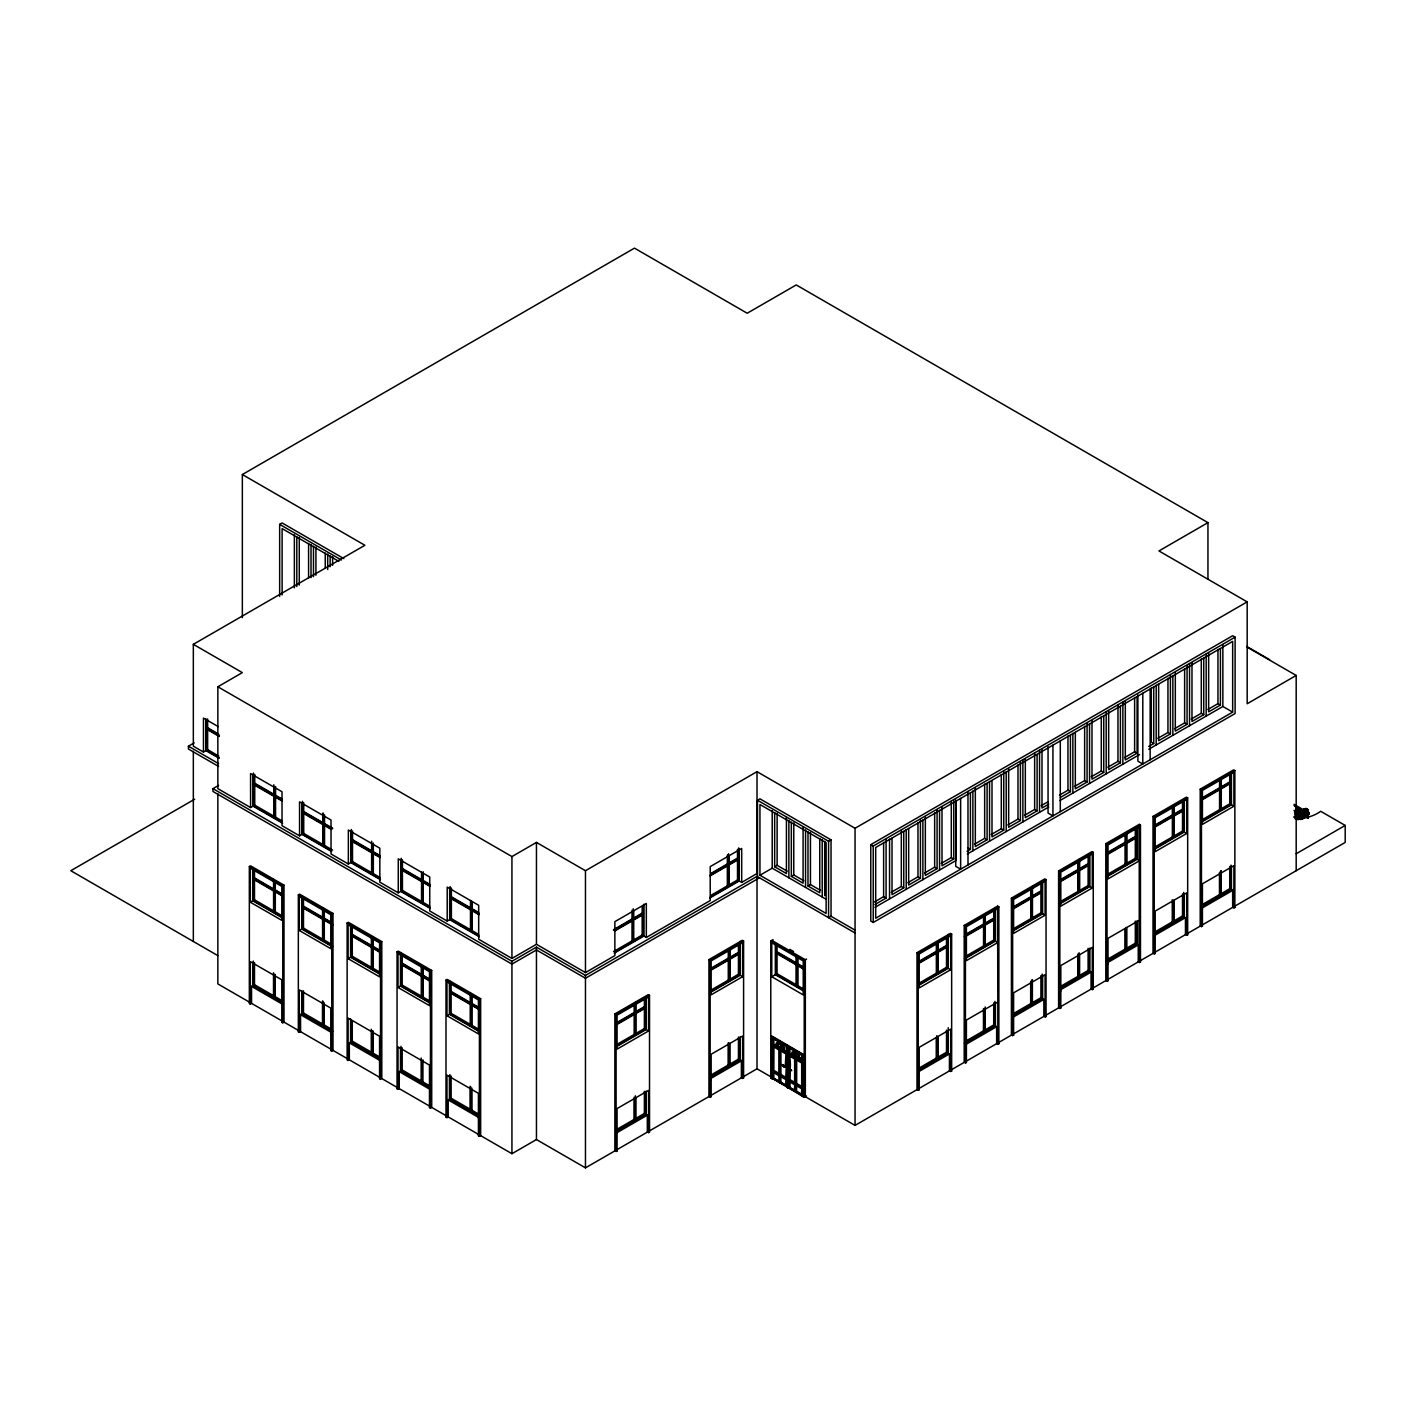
<?xml version="1.0" encoding="UTF-8"?>
<svg xmlns="http://www.w3.org/2000/svg" width="1416" height="1416" viewBox="0 0 1416 1416"><rect width="100%" height="100%" fill="white"/><g stroke="black" fill="none" stroke-linecap="round" stroke-linejoin="round"><path stroke-width="1.5" d="M788.199 1068.478L791.155 1070.23M790.358 1070.319L788.712 1069.381M790.093 1069.859C792.925 1070.938 786.854 1067.753 788.924 1067.416C792.641 1073.859 787.827 1039.043 789.668 1066.814M1305.764 811.828L1307.729 813.05C1302.614 816.413 1310.632 808.66 1307.711 809.81C1309.216 814.147 1304.384 811.457 1306.543 812.324M1307.003 814.961L1302.401 819.28M1308.065 814.802L1306.525 815.563M1307.198 809.297C1303.676 809.687 1299.268 812.536 1299.304 816.005L1305.446 809.527L1304.225 809.067L1300.153 812.678L1298.472 812.66L1300.578 814.412M1306.72 812.43L1307.269 809.403L1306.703 813.05M1308.331 812.784L1308.295 812.324A2.531 1.451 -60 0 1 1308.136 813.421L1309.269 813.881M1303.924 817.156L1303.517 817.952L1305.056 816.784M1307.074 817.705L1305.658 815.368L1308.384 817.74M785.349 1065.186C786.747 1065.735 784.818 1065.575 786.252 1065.239M1307.747 814.66L1308.738 814.129M1304.225 809.067C1310.614 807.12 1297.852 811.474 1299.304 816.005M1303.924 817.368L1299.463 814.288M1307.233 810.766L1308.136 811.35M1306.49 812.554L1306.95 812.2M799.952 1059.469L799.792 1057.663L800.058 1059.416M777.897 1044.176C782.216 1043.096 781.65 1051.327 783.862 1049.805L777.862 1046.353L778.658 1043.751M781.384 1046.194L782.606 1045.486L780.924 1043.185L785.951 1046.07C788.075 1059.823 782.145 1044.459 784.322 1050.318M798.429 1058.902L799.58 1058.885L793.756 1054.548L792.323 1055.38L792.96 1053.663L795.367 1053.61L798.429 1058.902L799.651 1058.195M1305.18 816.342L1306.278 815.209L1305.233 816.058M784.942 1066.708L786.535 1065.646M788.854 1067.876L788.818 1067.168M789.562 1056.141L794.695 1058.991L794.695 1082.302L789.562 1079.452L790.093 1067.894M1300.561 819.563L1306.03 814.696L1302.224 818.979L1294.897 813.846M1301.782 819.298L1298.932 811.51M1305.853 813.28L1307.003 812.625M791.721 1070.691L790.5 1070.408M784.057 1049.681L778.074 1046.229L776.251 1047.362L777.083 1043.928M776.57 1044.76L776.446 1047.238M776.641 1047.061L777.225 1044.565L779.313 1043.362L777.225 1044.565M776.995 1046.052L777.632 1044.335M777.366 1045.309L777.579 1044.158M782.552 1049.592L777.472 1046.654L777.791 1044.052L776.357 1044.866M799.792 1058.761L793.81 1055.309L791.986 1056.442L792.287 1053.84M798.5 1058.548L793.42 1055.61L793.526 1053.132L792.093 1053.964C794.588 1049.168 800.022 1057.274 799.173 1060.124M793.544 1054.672L793.933 1053.557L792.5 1054.389M1297.976 812.855L1294.029 810.377L1298.012 812.979L1295.746 808.855L1299.322 818.961L1298.49 811.828L1298.171 814.253L1295.746 808.447M1308.313 814.324L1308.88 812.873M1307.127 811.386L1309.269 813.811L1309.287 812.784M1307.818 815.297L1305.694 815.846M1306.933 814.66L1305.393 816.041M1295.675 808.678L1296.879 809.12M1307.924 812.306L1307.092 811.545M1309.057 814.324L1308.26 813.315M1299.888 815.492L1300.331 813.58M1296.118 815.05L1299.817 817.191L1299.268 818.536M1294.49 816.129L1300.047 819.333L1299.286 816.377M793.827 1052.424L793.208 1055.734L801.686 1060.619L801.686 1055.168L796.553 1052.318M1297.516 808.094L1295.782 808.377L1306.278 814.466L1306.313 815.634L1307.835 814.218M1295.994 808.058L1295.941 808.129A1.982 1.151 -60 0 1 1296.525 807.651L1297.729 808.359L1296.401 807.616M1297.003 808.642L1297.162 810.925L1297.445 808.412L1296.136 807.881M1297.729 812.501L1297.888 810.129L1297.888 812.519M1306.632 812.271L1306.543 813.492M1299.074 817.829L1299.375 815.404L1300.047 819.333M1298.207 814.342L1298.915 813.545L1298.596 815.988L1298.207 814.342L1294.472 812.111M1297.534 808.324L1298.844 811.598M1304.844 816.466L1297.304 811.492M1302.968 817.421L1306.101 814.731M1306.012 813.05L1301.322 817.014A2.124 1.221 -60 0 1 1300.685 817.368L1302.189 817.775M1307.021 813.634L1302.118 817.74M1305.924 811.58L1306.561 813.226M1299.888 817.333L1302.313 817.457L1307.092 813.811L1305.605 812.731M1306.278 814.466L1307.428 814.395M786.305 1065.487L784.783 1066.567M777.844 1043.486L776.871 1044.034L779.065 1042.778L778.092 1043.327M242.348 617.606L242.348 474.537L634.474 248.136L747.205 313.237L796.235 284.935L1207.954 522.646L1207.954 579.002M279.66 596.419L279.66 524.38L282.12 522.964L343.84 558.594M218.878 758.109L205.922 750.639L203.462 752.055L193.337 746.197L193.337 644.333L364.886 545.284L242.348 474.537M282.634 823.227L253.021 806.129L250.579 807.545L217.852 788.659L217.852 686.778L242.348 672.618L193.337 644.333M206.4 719.717L206.4 728.461L207.639 727.753L218.719 734.161M219.338 757.825L206.4 750.356L206.4 729.028L207.639 728.32L218.719 734.727M218.595 766.445L188.434 749.029L188.434 746.197L194.169 742.887M206.4 750.356L207.639 749.648L218.719 756.038M194.7 799.19L70.8 870.716L217.852 955.623M759.472 877.796L585.463 978.261L536.452 949.959L511.937 964.101L212.949 791.473L212.949 788.659L218.595 785.384M253.517 773.012L253.517 783.968L254.738 783.26L273.217 793.916M275.058 816.873L273.837 817.581L253.517 805.846L253.517 784.535L254.738 783.827L273.217 794.482M253.517 805.846L254.738 805.138L273.217 815.811M253.517 783.968L273.837 795.704L275.058 794.995M274.332 787.225L274.332 795.987L275.554 795.279L281.996 798.996M282.386 822.519L274.332 817.864L274.332 796.553L275.554 795.845L281.996 799.562M274.332 817.864L275.554 817.156L281.996 820.873M302.493 801.297L302.493 812.253L303.732 811.545L324.052 823.28L324.052 816.713M250.579 807.545L250.579 773.579L282.032 791.756L282.032 825.705L299.555 835.829L302.015 834.413L331.627 851.512M332.601 828.201L324.547 823.563L322.83 824.555L302.493 812.819L302.493 834.13L303.732 833.422L324.052 845.157L324.052 823.846L303.732 812.111M249.34 866.539L250.579 865.849L283.996 885.142L283.996 1022.104L282.775 1022.812L281.802 1022.246L281.802 979.801L250.331 961.641L250.331 1004.086L249.34 1003.519L249.34 866.539L282.775 885.85L283.996 885.142M302.493 812.253L322.83 823.988L324.052 823.28M331.379 850.804L323.326 846.149L323.326 824.838L324.547 824.13L332.601 828.767M253.269 867.672L253.269 878.628L254.491 877.92L274.81 889.655L274.81 880.894M274.81 892.346L274.81 911.532L273.589 912.24L253.269 900.505L253.269 879.194L254.491 878.486L272.969 889.142M302.493 834.13L322.83 845.865L324.052 845.157M323.326 846.149L324.547 845.44L332.601 850.096M351.292 829.475L351.292 840.414L352.513 839.706L370.992 850.379M372.851 873.336L371.629 874.044L351.292 862.309L351.292 840.98L352.513 840.272L370.992 850.945M250.331 902.204L281.802 920.365L281.802 886.416L250.331 868.238L250.331 902.204L252.774 900.788L282.386 917.887M253.269 900.505L254.491 899.797L274.81 911.532M253.269 878.628L273.589 890.363L274.81 889.655M253.269 879.194L273.589 890.93L275.306 889.938L281.749 893.655M282.138 917.179L274.084 912.523L274.084 891.213L275.306 890.505L281.749 894.222M299.555 835.829L299.555 801.863L331.025 820.041L331.025 853.99L348.354 863.99L350.796 862.592L380.426 879.69M351.292 862.309L352.513 861.601L370.992 872.256M298.334 894.824L299.555 894.133L332.99 913.426L332.99 1050.389L331.769 1051.097L330.778 1050.53L330.778 1008.086L299.307 989.926L299.307 1032.37L298.334 1031.804L298.334 894.824L331.769 914.134L332.99 913.426M372.107 843.688L372.107 852.432L373.328 851.724L379.789 855.441M380.178 878.964L372.107 874.327L372.107 852.998L373.328 852.29L379.789 856.007M274.084 912.523L275.306 911.815L281.749 915.533M302.263 895.956L302.263 906.913L303.484 906.205L323.804 917.94L323.804 911.373M323.804 920.63L323.804 939.817L322.582 940.525L302.263 928.79L302.263 907.479L303.484 906.771L323.804 918.506M372.107 874.327L373.328 873.619L379.789 877.336M401.206 858.291L401.206 869.229L402.427 868.521L422.764 880.256L422.764 873.69M422.764 882.965L422.764 902.151L421.543 902.859L401.206 891.124L401.206 869.796L402.427 869.088L422.764 880.823M299.307 930.489L330.778 948.649L330.778 914.701L299.307 896.523L299.307 930.489L301.767 929.073L331.379 946.171M302.263 928.79L303.484 928.082L323.804 939.817M302.263 906.913L322.582 918.648L323.804 917.94M302.263 907.479L322.582 919.214L324.299 918.223L332.353 922.878M332.742 946.401L323.078 940.808L323.078 919.497L324.299 918.789L332.353 923.444M348.354 863.99L348.354 830.042L379.824 848.202L379.824 882.168L398.268 892.823L400.71 891.407L430.34 908.506M401.206 891.124L402.427 890.416L422.764 902.151M348.106 1060.531L348.106 1018.086L379.577 1036.247L379.577 1078.709L380.798 1078.001L349.327 1059.823L347.132 1059.965L347.132 923.002L348.354 922.294L381.789 941.587L381.789 1078.567L396.427 1087.028M401.206 869.229L421.543 880.964L422.764 880.256M401.206 869.796L421.543 881.531L423.242 880.54L429.703 884.274M430.092 907.798L422.021 903.143L422.021 881.814L423.242 881.106L429.703 884.841M323.078 940.808L324.299 940.1L332.353 944.755M250.331 987.094L252.774 985.695L282.386 1002.793M253.269 961.075L253.269 985.412L254.491 984.704L274.739 996.386L274.739 974.261M351.044 926.33L351.044 935.073L352.283 934.365L372.603 946.1L372.603 937.357M372.603 948.808L372.603 967.995L371.381 968.703L351.044 956.968L351.044 935.64L352.283 934.932L370.762 945.605M422.021 903.143L423.242 902.435L429.703 906.151M250.331 1004.086L251.552 1003.378L348.354 1059.257M217.852 686.778L511.937 856.574L536.452 842.414L585.463 870.716L757.011 771.667L855.052 828.271L1247.177 601.871L1247.177 703.752L1296.189 675.45L1296.189 870.716M253.269 985.412L273.518 997.094L274.739 996.386M273.996 975.252L273.996 997.377L275.217 996.669L281.731 1000.422M450.164 886.558L450.164 897.496L451.385 896.788L471.705 908.523L471.705 901.957M450.164 898.063L451.385 897.355L471.705 909.09L471.705 930.4L470.484 931.108L450.164 919.373L450.164 898.063L470.484 909.798L472.201 908.807L478.643 912.523M348.106 958.667L379.577 976.828L379.577 942.861L348.106 924.701L348.106 958.667L350.566 957.251L380.178 974.35M351.044 956.968L352.283 956.26L372.603 967.995M351.044 935.073L371.381 946.808L372.603 946.1M371.859 938.348L371.859 947.092L373.098 946.384L379.541 950.118M347.132 923.002L380.55 942.295L381.789 941.587M281.802 1005.272L283.023 1004.563L251.552 986.403L251.552 1003.378M398.268 892.823L398.268 858.857L429.738 877.017L429.738 910.984L447.208 921.073L449.669 919.657L479.281 936.755M450.164 919.373L451.385 918.665L471.705 930.4M450.164 897.496L470.484 909.231L471.705 908.523M397.046 951.817L398.268 951.11L431.703 970.42L431.703 1107.383L430.464 1108.091L429.49 1107.524L429.49 1065.08L398.02 1046.902L398.02 1089.347L397.046 1088.78L397.046 951.817L430.464 971.128L431.703 970.42M479.033 936.047L470.979 931.392L470.979 910.081L472.201 909.373L478.643 913.09M379.93 952.313L371.859 947.658L371.859 968.987L373.098 968.278L379.541 971.995M281.802 1022.246L283.023 1021.538M299.307 1015.378L301.767 1013.98L331.379 1031.078M302.263 991.572L302.263 1013.697L303.484 1012.989L323.733 1024.671L323.733 1004.758M400.958 952.95L400.958 963.889L402.197 963.181L422.517 974.916L422.517 966.172M400.958 964.455L402.197 963.747L422.517 975.482L422.517 996.811L421.295 997.519L400.958 985.784L400.958 964.455L421.295 976.19L423.012 975.199L429.455 978.934M470.979 931.392L472.201 930.684L478.643 934.418M298.334 1031.804L299.555 1031.096L299.555 1013.413M299.307 1032.37L300.546 1031.662L300.546 1014.688L332.017 1032.848L332.017 1049.822L330.778 1050.53M302.263 1013.697L322.494 1025.379L323.733 1024.671M322.99 1001.324L322.99 1025.662L324.211 1024.954L332.335 1029.644M398.02 987.483L429.49 1005.643L429.49 971.677L398.02 953.517L398.02 987.483L400.48 986.067L430.092 1003.165M400.958 985.784L402.197 985.076L422.517 996.811M400.958 963.889L421.295 975.624L422.517 974.916M429.844 1002.457L421.773 997.802L421.773 976.474L423.012 975.766L429.455 979.5M1207.954 522.646L1158.943 550.948L1247.177 601.871M330.778 1033.556L332.017 1032.848M445.987 980.084L447.208 979.376L480.644 998.669L480.644 1135.632L479.422 1136.34L478.431 1135.774L478.431 1093.329L446.978 1075.169L446.978 1117.613L445.987 1117.047L445.987 980.084L479.422 999.377L480.644 998.669M855.052 932.967L757.507 876.663L757.507 800.252L759.95 798.836L831.033 839.865L831.033 916.276L855.052 930.153M421.773 997.802L423.012 997.094L429.455 1000.811M348.106 1043.557L350.566 1042.141L380.178 1059.239M351.044 1019.732L351.044 1041.857L352.283 1041.149L372.514 1052.831L372.514 1030.706M449.916 981.217L449.916 992.156L451.138 991.448L471.457 1003.183L471.457 996.616M447.208 921.073L447.208 887.124L478.679 905.284L478.679 939.25L511.937 958.437L536.452 944.295L585.463 972.597L614.863 955.605L614.863 921.657L646.333 903.479L646.333 937.445L643.891 936.029L614.279 953.127M212.949 788.659L511.937 961.269L536.452 947.127L585.463 975.429L757.56 876.062M351.044 1041.857L371.293 1053.539L372.514 1052.831M371.788 1031.698L371.788 1053.823L373.01 1053.115L379.506 1056.885M446.978 1015.732L478.431 1033.91L478.431 999.944L446.978 981.784L446.978 1015.732L449.421 1014.316L479.033 1031.414M480.006 1008.121L471.953 1003.466L470.236 1004.457L449.916 992.722L449.916 1014.033L451.138 1013.325L471.457 1025.06L471.457 1003.749L451.138 992.014M449.916 992.156L470.236 1003.891L471.457 1003.183M478.785 1030.706L470.731 1026.051L470.731 1004.74L471.953 1004.033L480.006 1008.688M379.577 1061.717L380.798 1061.009L349.327 1042.849L349.327 1059.823M613.535 929.692L632.014 919.019L633.235 919.727L633.235 908.789M634.12 917.816L642.174 913.161L643.395 913.869L643.395 905.107M710.726 873.584L727.346 863.972L728.567 864.68L728.567 853.742M727.842 854.945L727.842 863.689L737.506 858.114L738.727 858.822L738.727 847.883M613.535 930.259L632.014 919.586L633.235 920.294L633.235 941.622L614.756 952.278M634.12 918.382L642.174 913.727L643.395 914.435L643.395 935.746L633.731 941.339L632.51 940.631M710.726 874.15L727.346 864.539L728.567 865.247L728.567 886.575L710.089 897.248M727.842 864.256L737.506 858.68L738.727 859.388L738.727 880.699L729.063 886.292L727.842 885.584L727.842 866.397M614.756 930.4L633.235 919.727M632.51 918.736L633.731 919.444L643.395 913.869M710.089 875.354L728.567 864.68M727.842 863.689L729.063 864.397L738.727 858.822M614.756 930.967L633.235 920.294M643.395 914.435L633.731 920.011L633.731 941.339M710.089 875.92L728.567 865.247M738.727 859.388L729.063 864.964L729.063 886.292M449.916 1014.033L470.236 1025.768L471.457 1025.06M470.731 1026.051L471.953 1025.343L480.006 1029.998M379.577 1078.709L381.789 1078.567M398.02 1072.372L400.48 1070.956L430.092 1088.054M400.958 1046.335L400.958 1070.673L402.197 1069.965L420.587 1080.585M613.535 951.57L632.014 940.914L633.235 941.622M634.12 939.693L642.174 935.038L643.395 935.746M710.726 895.461L727.346 885.867L728.567 886.575M727.842 885.584L737.506 879.991L738.727 880.699M709.611 898.08L739.223 880.982L741.683 882.398L757.011 873.548L757.011 771.667M646.333 937.445L710.212 900.576L710.212 866.61L741.683 848.45L741.683 882.398M759.95 875.247L826.13 913.444L826.13 842.697L759.95 804.5L759.95 875.247L772.216 868.167L825.829 899.125M774.658 812.519L774.658 866.751L777.119 865.335L787.19 871.159M397.046 1088.78L398.268 1088.072L428.871 1105.737M398.02 1089.347L399.241 1088.639L399.241 1071.664L428.871 1088.762M757.507 800.252L828.572 841.281L831.033 839.865M400.958 1070.673L421.207 1082.355L422.428 1081.665M421.702 1060.513L421.702 1082.638L422.924 1081.948L429.42 1085.7M791.332 822.13L791.332 876.38L793.774 874.964L803.863 880.787M870.787 844.662L1232.663 635.731L1235.106 637.147L1235.106 713.54L873.23 922.471L870.787 921.055L870.787 844.662L873.23 846.06L1235.106 637.147M807.987 831.758L807.987 885.991L810.448 884.575L820.519 890.399M429.49 1107.524L430.712 1106.816L511.937 1153.704L536.452 1139.561L585.463 1167.864L757.011 1068.814L771.897 1077.399L770.782 1078.054L770.782 941.074L773.136 939.728M446.978 1100.639L449.421 1099.223L479.033 1116.321M449.916 1074.602L449.916 1098.94L451.138 1098.232L471.386 1109.914L471.386 1090.001M648.546 1132.853L648.546 1090.409L617.075 1108.569L617.075 1151.013L614.863 1150.872L614.863 1013.909L648.298 994.616L649.519 995.324L649.519 1132.287L647.324 1132.145L647.324 1115.171L615.854 1133.331M711.151 1096.71L708.938 1096.568L708.938 959.606L742.373 940.295L743.595 941.003L743.595 1077.983L741.382 1077.841L741.382 1060.85L709.912 1079.027L709.912 1096.002L711.151 1096.71L711.151 1054.265L742.604 1036.087L742.604 1078.55M614.863 1013.909L616.102 1014.617L649.519 995.324M708.938 959.606L710.159 960.313L743.595 941.003M445.987 1117.047L447.208 1116.339M446.978 1117.613L448.199 1116.905L448.199 1099.931L479.67 1118.091L479.67 1135.066L478.431 1135.774M617.588 1022.157L634.209 1012.546L635.926 1013.537L645.607 1007.962L645.607 1029.273L635.926 1034.866L634.704 1034.158L634.704 1014.971M634.704 1005.696L634.704 1012.263L644.386 1006.688L645.607 1007.395L645.607 998.634M709.805 968.916L728.284 958.243L729.505 958.951L729.505 950.189M730.39 957.021L738.444 952.384L739.665 953.092L739.665 944.33M617.588 1022.724L634.209 1013.113L635.448 1013.821L635.448 1035.149L616.969 1045.804M636.315 1011.909L644.386 1007.254L645.607 1007.962M709.805 969.482L728.284 958.809L729.505 959.517L729.505 980.828L711.027 991.501M732.001 956.667L738.444 952.95L739.665 953.658L739.665 974.969L730.001 980.545L728.78 979.837M616.969 1023.927L635.448 1013.254L635.448 1002.316M634.704 1012.263L635.926 1012.971L645.607 1007.395M711.027 969.624L729.505 958.951M728.78 957.959L730.001 958.667L739.665 953.092M616.969 1024.494L635.448 1013.821M711.027 970.19L729.505 959.517M739.665 953.658L730.001 959.234L730.001 980.545M449.916 1098.94L470.147 1110.622L471.386 1109.914M470.643 1086.568L470.643 1110.905L471.864 1110.197L480.006 1114.888M478.431 1118.799L479.67 1118.091M831.033 916.276L828.572 917.692L828.572 841.281M617.588 1044.034L634.209 1034.441L635.448 1035.149M634.704 1034.158L644.386 1028.565L645.607 1029.273M709.805 990.793L728.284 980.12L729.505 980.828M730.39 978.916L738.444 974.261L739.665 974.969M775.826 943.764L775.826 952.508L777.048 951.8L797.385 963.535L797.385 956.968M775.826 953.074L777.048 952.366L797.385 964.101L797.385 985.43L796.146 986.138L775.826 974.403L775.826 953.074L796.146 964.809L797.863 963.818L804.306 967.553M616.473 1046.654L646.085 1029.556L648.546 1030.972L648.546 997.023L617.075 1015.183L617.075 1049.15L648.546 1030.972M710.549 992.351L740.161 975.252L742.604 976.668L742.604 942.702L711.151 960.88L711.151 994.828L742.604 976.668M874.345 902.027L883.619 896.664L886.08 898.08L886.08 839.511M891.23 892.275L901.319 886.451L903.762 887.867L903.762 831.457M907.904 882.646L917.975 876.823L920.435 878.239L920.435 819.669M924.56 873.035L934.648 867.212L937.091 868.628L937.091 810.04M941.233 863.406L951.304 857.583L953.764 858.999L953.764 800.429M974.562 844.166L984.651 838.343L987.094 839.759L987.094 783.349M991.218 834.537L1001.307 828.714L1003.767 830.13L1003.767 771.561M1007.891 824.926L1017.98 819.103L1020.423 820.519L1020.423 761.932M1024.547 815.297L1034.636 809.474L1037.096 810.89L1037.096 754.48M1041.22 805.686L1047.946 801.792M1059.575 795.084L1067.965 790.234L1070.425 791.65L1070.425 735.24M1074.549 786.429L1084.638 780.605L1087.081 782.021L1087.081 723.452M1091.223 776.818L1101.294 770.994L1103.754 772.41L1103.754 716M1107.878 767.189L1117.967 761.365L1120.41 762.781L1120.41 706.372M1124.552 757.578L1134.623 751.754L1137.083 753.17L1137.083 696.76M1157.881 738.32L1167.952 732.514L1170.412 733.913L1170.412 675.344M1174.537 728.709L1184.626 722.886L1187.068 724.302L1187.068 665.715M1191.21 719.08L1201.299 713.257L1203.742 714.673L1203.742 658.263M1207.866 709.469L1217.955 703.646L1220.415 705.062L1220.415 648.652M874.929 904.523L886.08 898.08M903.762 887.867L892.009 894.664L892.009 838.254M920.435 878.239L908.665 885.035L908.665 828.625M937.091 868.628L925.338 875.407L925.338 816.837M953.764 858.999L941.994 865.795L941.994 807.209M967.075 851.317L970.42 849.388L970.42 792.978M987.094 839.759L975.323 846.556L975.323 787.969M1003.767 830.13L991.997 836.927L991.997 780.517M1020.423 820.519L1008.652 827.316L1008.652 768.729M1037.096 810.89L1025.326 817.687L1025.326 759.1M1048.707 804.182L1041.999 808.058L1041.999 749.489M1060.336 797.474L1070.425 791.65M1087.081 782.021L1075.328 788.818L1075.328 732.408M1103.754 772.41L1091.984 779.207L1091.984 720.62M1120.41 762.781L1108.657 769.578L1108.657 710.991M1137.083 753.17L1125.313 759.95L1125.313 701.38M1148.712 746.444L1153.739 743.542L1153.739 687.132M1170.412 733.913L1158.642 740.71L1158.642 684.3M1187.068 724.302L1175.315 731.099L1175.315 672.511M1203.742 714.673L1191.971 721.47L1191.971 662.883M1220.415 705.062L1208.645 711.841L1208.645 653.272M874.982 907.32L956.207 860.415L956.207 800.73M967.323 854.007L1048.796 806.961M1059.911 800.553L1139.526 754.586M1148.783 749.241L1222.858 706.478L1232.663 712.124L1232.663 641.377L875.69 847.476L875.69 918.223L1232.663 712.124M771.773 976.739L803.244 994.899L803.244 960.951L771.773 942.773L771.773 976.739L775.331 974.686L803.102 990.704M775.826 974.403L777.048 973.695L797.385 985.43M775.826 952.508L796.146 964.243L797.385 963.535M770.782 941.074L804.217 960.384L806.554 959.039M803.084 990.138L796.642 986.421L796.642 965.092L797.863 964.385L802.695 967.181M796.642 986.421L797.863 985.713L804.306 989.43M950.667 1071.611L950.667 1029.167L919.214 1047.327L919.214 1089.789L917.002 1089.647L917.002 952.667L950.437 933.374L951.658 934.082L951.658 1071.045L949.446 1070.903L949.446 1053.929L917.975 1072.089L919.214 1072.797M966.402 1062.531L964.207 1062.389L964.207 925.427L997.625 906.116L998.864 906.824L998.864 1043.787L996.652 1043.645L996.652 1026.671L965.181 1044.849L965.181 1061.823L966.402 1062.531L966.402 1020.086L997.873 1001.908M1045.079 1017.113L1045.079 974.668L1013.608 992.828L1013.608 1035.273L1011.413 1035.131L1011.413 898.169L1044.831 878.876L1046.052 879.584L1046.052 1016.546L1043.858 1016.405L1043.858 999.43L1012.387 1017.591M1060.814 1008.033L1058.602 1007.891L1058.602 870.911L1092.037 851.618L1093.258 852.326L1093.258 989.288L1091.063 989.147L1091.063 972.173L1059.593 990.333L1059.593 1007.325L1060.814 1008.033L1060.814 965.57L1092.285 947.41L1092.285 989.855M1108.02 980.775L1105.808 980.633L1105.808 843.67L1139.243 824.36L1140.464 825.068L1140.464 962.048L1138.252 961.907L1138.252 944.915L1106.781 963.092L1106.781 980.067L1108.02 980.775L1108.02 938.33L1139.491 920.152L1139.491 962.615M1046.548 1014.847L1153.013 953.375L1153.013 816.413L1186.431 797.12L1187.67 797.827L1187.67 934.79L1185.457 934.648L1153.987 952.809L1155.208 953.517L1155.208 911.072L1186.679 892.912L1186.679 935.357M1202.414 926.276L1200.219 926.135L1200.219 789.155L1233.637 769.861L1234.858 770.57L1234.858 907.532L1232.663 907.39L1232.663 890.416L1201.193 908.576L1201.193 925.568L1202.414 926.276L1202.414 883.814L1233.885 865.654L1233.885 908.098M770.782 1078.054L772.64 1079.116L773.048 1037.308L787.03 1045.38L787.03 1086.957L772.959 1078.797L773.154 1045.38M917.002 952.667L918.223 953.375L951.658 934.082M964.207 925.427L965.429 926.135L998.864 906.824M1011.413 898.169L1012.635 898.877L1046.052 879.584M1058.602 870.911L1059.841 871.619L1093.258 852.326M1105.808 843.67L1107.029 844.379L1140.464 825.068M1153.013 816.413L1154.235 817.12L1187.67 797.827M1200.219 789.155L1201.441 789.862L1234.858 770.57M773.154 1037.503L772.959 1045.22L786.924 1053.327L772.959 1045.486M997.873 908.523L966.402 926.701L966.402 960.65L997.873 942.49L995.43 941.074L965.818 958.172M617.571 1128.941L634.138 1119.383L635.359 1120.091L635.359 1095.754M634.616 1099.188L634.616 1119.1L644.386 1113.472L645.607 1114.18L645.607 1092.055M709.788 1075.7L728.196 1065.08L729.417 1065.788L729.417 1043.663M728.691 1042.672L728.691 1064.797L738.444 1059.15L739.665 1059.858L739.665 1037.733M616.951 1130.711L635.359 1120.091M634.616 1119.1L635.855 1119.808L645.607 1114.18M711.027 1076.408L729.417 1065.788M728.691 1064.797L729.913 1065.505L739.665 1059.858M616.473 1131.561L646.085 1114.463L648.546 1115.879M710.549 1077.24L740.161 1060.142L742.604 1061.558M772.959 1045.22L786.73 1053.168M773.826 1044.654L775.596 1045.557L776.375 1042.866L778.959 1042.034L773.826 1039.202L773.933 1044.601M779.738 1041.539L779.95 1043.946C784.145 1047.486 783.951 1055.026 781.632 1045.893M917.869 961.977L936.348 951.304L937.569 952.012L937.569 943.268M936.843 942.277L936.843 951.021L946.508 945.445L947.729 946.153L947.729 937.392M965.075 934.737L983.554 924.064L985.27 925.055L994.935 919.462L994.935 940.79L985.27 946.366L984.032 945.658L984.032 924.347M984.032 917.214L984.032 923.781L993.713 918.188L994.935 918.895L994.935 907.957M1012.281 907.479L1030.76 896.806L1032.459 897.797L1042.141 892.222L1042.141 913.532L1032.459 919.126L1031.237 918.418L1031.237 899.231M1031.237 887.779L1031.237 896.523L1040.919 890.947L1042.141 891.655L1042.141 880.699M1059.469 880.221L1077.948 869.566L1079.665 870.539L1089.347 864.964L1089.347 886.274L1079.665 891.868L1078.443 891.16L1078.443 869.849M1078.443 860.521L1078.443 869.282L1088.108 863.689L1089.347 864.397L1089.347 855.636M1106.675 852.981L1125.154 842.308L1126.87 843.299L1136.535 837.706L1136.535 859.034L1126.87 864.61L1125.649 863.902L1125.649 842.591L1135.313 836.998L1136.535 837.706M1125.649 835.458L1125.649 842.024L1135.313 836.431L1136.535 837.139L1136.535 828.395M1153.881 825.723L1172.36 815.05L1174.076 816.041L1183.741 810.465L1183.741 831.776L1174.076 837.369L1172.855 836.661L1172.855 815.333L1182.519 809.757L1183.741 810.465M1172.855 808.2L1172.855 814.766L1182.519 809.191L1183.741 809.899L1183.741 801.137M1201.087 798.465L1219.565 787.809L1221.282 788.8L1230.947 783.207L1230.947 804.536L1221.282 810.111L1220.043 809.403L1220.043 788.092L1229.725 782.499M1220.043 778.765L1220.043 787.526L1229.725 781.933L1230.947 782.641L1230.947 771.702M917.869 962.544L936.348 951.871L937.569 952.579L937.569 973.907L919.09 984.58M938.454 950.667L946.508 946.012L947.729 946.72L947.729 968.031L938.065 973.624L936.843 972.916L936.843 951.587M965.075 935.303L983.554 924.63L984.775 925.338L984.775 946.649L964.455 958.384M985.66 923.409L993.713 918.754L994.935 919.462M1012.281 908.045L1030.76 897.372L1031.981 898.08L1031.981 919.409L1013.502 930.064M1032.848 896.169L1040.919 891.514L1042.141 892.222M1059.469 880.787L1077.948 870.114L1079.187 870.822L1079.187 892.151L1060.708 902.824M1080.054 868.911L1088.108 864.256L1089.347 864.964M1106.675 853.547L1125.154 842.874L1126.375 843.582L1126.375 864.893L1106.055 876.628M1155.722 825.227L1172.36 815.616L1173.581 816.324L1173.581 837.653L1155.102 848.308M1202.927 797.969L1219.565 788.376L1220.787 789.084L1220.787 810.394L1202.308 821.068M780.021 1042.742L778.588 1043.574L780.676 1044.778L782.11 1043.964M919.09 962.685L937.569 952.012M936.843 951.021L938.065 951.729L947.729 946.153M964.455 936.507L984.775 924.772L984.775 916.01M984.032 923.781L985.27 924.489L994.935 918.895M1013.502 908.187L1031.981 897.514L1031.981 886.575M1031.237 896.523L1032.459 897.231L1042.141 891.655M1060.708 880.929L1079.187 870.256L1079.187 859.317M1078.443 869.282L1079.665 869.99L1089.347 864.397M1106.055 854.751L1126.375 843.016L1126.375 834.254M1125.649 842.024L1126.87 842.732L1136.535 837.139M1155.102 826.431L1173.581 815.758L1173.581 807.014M1172.855 814.766L1174.076 815.474L1183.741 809.899M1202.308 799.173L1220.787 788.517L1220.787 779.756M1220.043 787.526L1221.282 788.234L1230.947 782.641M776.764 1045.291L778.198 1044.477M778.729 1044.158L779.95 1043.468M919.09 963.252L937.569 952.579M947.729 946.72L938.065 952.295L938.065 973.624M964.455 937.073L984.775 925.338M1013.502 908.753L1031.981 898.08M1060.708 881.495L1079.187 870.822M1106.055 855.317L1126.375 843.582M1155.102 826.997L1173.581 816.324M1202.308 799.739L1220.787 789.084M776.145 1046.017L777.579 1045.185M776.587 1046.3L778.074 1046.229M780.552 1045.22L781.986 1044.389M782.34 1045.185L783.402 1046.796M782.057 1047.362L783.827 1046.406M778.853 1049.964L778.853 1073.275L773.826 1070.372L773.933 1047.008L778.959 1049.911M782.499 1048.601L783.721 1047.893M782.924 1048.654L784.34 1047.84M782.694 1049.822L783.915 1049.114M790.004 1087.258L788.376 1088.196L788.783 1046.389L788.783 1087.966L804.217 1097.347L806.554 1096.002M788.889 1046.601L788.694 1054.301L802.66 1062.407L788.694 1054.566L802.465 1062.248M794.695 1051.132L792.11 1051.946L791.225 1054.708L789.562 1053.752L789.562 1048.283L794.588 1051.185M789.562 1053.752L789.668 1048.229M795.686 1050.743L796.004 1053.008M795.757 1051.84L794.323 1052.654L798.854 1057.628M792.96 1053.663L794.854 1052.566M794.465 1053.256L795.686 1052.548M791.88 1055.097L793.314 1054.265M795.367 1053.062L796.801 1052.247L795.544 1051.946M795.367 1053.61L796.659 1052.566M917.869 983.872L936.348 973.199L937.569 973.907M936.843 972.916L946.508 967.323L947.729 968.031M965.075 956.614L983.554 945.941L984.775 946.649M984.032 945.658L993.713 940.082L994.935 940.79M1012.281 929.356L1030.76 918.701L1031.981 919.409M1031.237 918.418L1040.919 912.824L1042.141 913.532M1059.469 902.116L1077.948 891.443L1079.187 892.151M1078.443 891.16L1088.108 885.584L1089.347 886.274M1106.675 874.858L1125.154 864.185L1126.375 864.893M1125.649 863.902L1135.313 858.326L1136.535 859.034M1153.881 847.6L1172.36 836.945L1173.581 837.653M1172.855 836.661L1182.519 831.068L1183.741 831.776M1201.087 820.36L1219.565 809.687L1220.787 810.394M1220.043 809.403L1229.725 803.828L1230.947 804.536M798.182 1054.212L799.031 1055.947L796.889 1052.867M797.367 1054.991L798.801 1054.159M781.791 1064.62C781.526 1063.894 786.995 1069.08 782.004 1065.204M918.612 985.412L948.224 968.314L950.667 969.73L950.667 935.781L919.214 953.942L919.214 987.908L950.667 969.73M1013.006 930.914L1042.636 913.816L1045.079 915.232L1045.079 881.265L1013.608 899.443L1013.608 933.392L1045.079 915.232M1060.212 903.673L1089.824 886.558L1092.285 887.974L1092.285 854.025L1060.814 872.185L1060.814 906.151L1092.285 887.974M1107.418 876.415L1137.03 859.317L1139.491 860.733L1139.491 826.767L1108.02 844.945L1108.02 878.894L1139.491 860.733M1154.624 849.158L1184.236 832.059L1186.679 833.475L1186.679 799.527L1155.208 817.687L1155.208 851.653L1186.679 833.475M1201.812 821.917L1231.442 804.819L1233.885 806.217L1233.885 772.269L1202.414 790.429L1202.414 824.395L1233.885 806.217M780.995 1064.814L782.216 1064.779M782.517 1064.903L781.313 1065.186M781.278 1064.903L782.8 1065.044M797.792 1056.442L799.562 1055.486M772.959 1071.204L786.73 1078.886M782.322 1065.611L785.845 1066.584M782.606 1065.752L783.933 1065.575L784.004 1066.868M794.695 1058.991L794.695 1082.302M782.853 1065.894L783.809 1065.522M795.686 1058.602L795.668 1091.683M802.359 1054.708L802.766 1096.037M782.446 1065.398L784.606 1065.717L784.659 1067.257M798.235 1057.699L799.456 1056.991M785.756 1065.434L783.49 1066.372M785.986 1065.682L783.809 1066.655L783.473 1065.664M789.084 1068.107L787.491 1068.089L790.305 1069.611M788.11 1068.248L790.022 1067.664M789.491 1067.699L787.491 1068.885L790.022 1069.168M790.216 1067.133L790.022 1069.434M788.199 1068.974L789.65 1068.195M788.146 1069.275L789.668 1068.584L789.668 1079.399M772.64 1079.116L773.154 1071.08M780.145 1074.85L780.145 1082.727M785.26 1066.903L785.951 1053.947L780.924 1051.044L780.924 1074.355M789.066 1069.505L790.216 1068.992M778.853 1075.682L773.826 1072.779L773.826 1078.231L778.853 1081.134L778.959 1075.611M789.402 1069.664L790.323 1069.363M789.65 1069.823L790.748 1069.664M780.818 1082.284L780.924 1076.762L785.951 1079.647L785.951 1085.116L780.924 1082.213M786.73 1079.151L772.959 1070.938M802.66 1088.125L788.694 1080.019L802.465 1088.231M788.889 1080.178L788.694 1087.877L802.465 1095.825M789.562 1081.859L789.668 1087.258L794.695 1090.161L794.695 1084.709L789.562 1081.859L789.668 1087.258M773.154 1078.673L786.924 1086.638L786.924 1045.45L786.623 1087.187L788.269 1086.249M789.137 1086.762L787.508 1087.7L787.508 1045.061M795.668 1083.806L795.668 1058.372L795.686 1091.913L795.686 1084.32M794.695 1084.709L794.695 1090.161M796.553 1083.505L801.686 1086.338L801.686 1063.027L796.659 1060.124L796.659 1083.435M796.553 1091.364L796.659 1085.842L801.686 1088.745L801.58 1094.267L796.659 1091.293M1307.021 813.775L1309.074 812.448M1306.968 815.421L1309.092 814.235M917.869 1068.761L936.259 1058.141L937.498 1058.849L937.498 1036.724M936.755 1035.733L936.755 1057.858L946.508 1052.23L947.729 1052.938L947.729 1030.813M965.057 1041.521L983.465 1030.883L984.686 1031.591L984.686 1009.466M985.589 1029.662L993.713 1024.972L994.935 1025.68L994.935 1001.342M1012.263 1014.263L1030.671 1003.643L1031.892 1004.351L1031.892 980.014M1031.167 981.235L1031.167 1003.36L1040.919 997.731L1042.141 998.439L1042.141 974.102M1059.469 987.005L1077.877 976.385L1079.098 977.093L1079.098 952.756M1078.355 953.977L1078.355 976.102L1088.108 970.473L1089.347 971.181L1089.347 949.056M1106.675 959.765L1125.065 949.127L1126.304 949.835L1126.304 927.71M1127.189 947.906L1135.313 943.215L1136.535 943.923L1136.535 921.798M1153.863 932.507L1172.271 921.887L1173.492 922.595L1173.492 900.47M1172.767 901.691L1172.767 921.604L1182.519 915.975L1183.741 916.683L1183.741 892.346M1201.069 905.249L1219.477 894.629L1220.698 895.337L1220.698 870.999M1219.973 872.221L1219.973 894.346L1229.725 888.717L1230.947 889.425L1230.947 865.087M919.09 1069.469L937.498 1058.849M936.755 1057.858L937.976 1058.566L947.729 1052.938M964.455 1043.291L984.686 1031.591M983.961 1008.475L983.961 1030.6L985.182 1031.308L994.935 1025.68M1013.484 1014.971L1031.892 1004.351M1031.167 1003.36L1032.388 1004.068L1042.141 998.439M1060.69 987.713L1079.098 977.093M1078.355 976.102L1079.594 976.81L1089.347 971.181M1106.055 961.535L1126.304 949.835M1125.561 928.949L1125.561 948.862L1126.782 949.552L1136.535 943.923M1155.102 933.215L1173.492 922.595M1172.767 921.604L1173.988 922.312L1183.741 916.683M1202.29 905.957L1220.698 895.337M1219.973 894.346L1221.194 895.054L1230.947 889.425M918.612 1070.319L948.224 1053.221L950.667 1054.637M965.818 1043.061L995.43 1025.963L997.873 1027.379M1013.006 1015.821L1042.636 998.722L1045.079 1000.138M1060.212 988.563L1089.824 971.465L1092.285 972.88M1107.418 961.305L1137.03 944.207L1139.491 945.623M1154.624 934.064L1184.236 916.966L1186.679 918.382M1201.812 906.806L1231.442 889.708L1233.885 891.124M1153.987 935.834L1185.457 917.674L1185.457 934.648M1296.189 853.742L1345.2 825.44L1345.2 842.414L1188.166 933.091M771.897 940.436L805.332 959.747L805.332 1096.71L855.052 1125.401L1044.831 1015.838L1046.052 1016.546M1153.013 953.375L1155.208 953.517M1306.472 815.828L1307.588 817.793M1304.384 808.979L1305.711 809.403M1305.428 809.244L1307.039 809.474M1304.862 808.748L1306.136 809.262M786.269 1065.752L785.845 1077.311L780.818 1074.408M1305.995 815.227L1308.26 816.802M777.632 1043.592L779.738 1043.822L779.827 1041.362M1306.03 808.447L1307.8 809.439M1299.074 812.961L1300.879 813.881M1298.932 813.209L1299.198 813.085M784.057 1066.584L784.499 1065.699L782.729 1065.823M783.278 1066.195L784.145 1065.629M783.597 1065.965L783.101 1065.186M782.818 1065.31L781.508 1064.513M1307.216 815.74L1307.924 817.811L1307.11 817.351M1246.682 646.422L1269.621 659.661M1247.372 647.271L1296.189 675.45M1345.2 825.44L1320.686 811.297A34.94 20.16 0 0 1 1295.286 819.05M1305.623 808.501L1308.03 809.952M1305.163 808.642L1306.685 809.209M1307.003 809.386L1308.101 810.288M1307.163 809.828L1308.154 810.625M1307.233 810.253L1308.154 810.979M1305.092 809.722L1303.924 809.262L1304.844 809.881M1307.216 810.925L1308.101 811.545M1303.481 809.58L1304.49 810.111M1309.322 813.014L1308.225 812.005M1294.082 804.323L1309.234 813.191M1302.932 810.005L1303.87 810.589M1302.667 810.235L1303.623 810.802M1294.082 805.509L1297.782 807.651M1305.64 812.129L1307.003 813.05L1294.56 806.164M1302.118 810.713L1303.127 811.262M1301.835 810.979L1302.879 811.492M1301.57 811.244L1302.632 811.74M1301.304 811.51L1302.384 812.005M1298.631 810.412L1308.189 816.519M1297.056 810.288L1301.676 812.819M1296.897 810.448L1301.446 813.103M1307.074 816.377L1308.331 817.262M1299.976 812.784L1301.216 813.404M1307.11 816.678L1308.366 817.581M1307.127 817.014L1308.384 817.899M1298.472 812.66L1300.667 814.235M1299.587 814.041L1300.472 814.607M1299.357 814.554L1303.481 817.97M1299.091 815.103L1300.03 815.881M1301.109 817.014L1302.384 817.634M1294.95 814.076L1301.747 817.988M1295.375 815.687L1299.251 818.041M1295.534 816.147L1299.41 818.466M1298.26 817.97L1299.693 819.245M1294.065 816.766L1298.118 819.121M1294.383 817.103L1298.083 819.545M1294.295 817.51L1298.03 819.687M1153.739 743.542L1151.297 742.126L1151.297 687.893M1234.858 907.532L1233.637 906.824L1233.637 889.16M1201.193 908.576L1202.414 909.284M1186.431 934.082L1187.67 934.79M967.978 847.972L970.42 849.388M1140.464 962.048L1139.243 961.34L1139.243 824.36M1106.781 963.092L1108.02 963.8M1093.258 989.288L1092.037 988.58L1092.037 973.128M279.66 524.38L341.38 560.01M338.831 561.356L282.12 528.611L282.12 594.95M1059.593 990.333L1060.814 991.041M774.658 866.751L786.429 873.548L786.429 817.138M791.332 876.38L803.084 883.177L803.084 826.767M807.987 885.991L819.758 892.788L819.758 838.555M1012.387 1034.565L1013.608 1035.273M997.625 1043.096L998.864 1043.787M965.181 1044.849L966.402 1045.557M789.845 949.375L793.562 951.534M803.084 968.261L796.642 964.526L796.642 955.782M796.642 965.092L803.084 968.827M950.437 1070.337L951.658 1071.045M917.975 1089.081L919.214 1089.789M790.535 1047.415L802.766 1054.477M772.64 1037.556L786.73 1045.574M788.376 1046.636L802.465 1054.655L802.359 1096.285M777.685 1046.53L784.446 1050.442M777.048 1046.813L783.03 1050.265M792.783 1055.893L798.766 1059.363M218.276 726.638L203.462 718.089L203.462 752.055M206.4 728.461L219.338 735.931M206.4 729.028L219.338 736.497M789.544 1087.594L772.888 1077.965L771.773 1078.62L771.773 1035.981L803.244 1054.336L803.244 1096.781M791.349 1088.515L804.359 1096.143M786.623 1087.187L788.376 1088.196M188.434 746.197L218.595 763.613M274.332 795.987L282.386 800.624M331.379 828.909L323.326 824.271L323.326 813.315M351.292 840.414L371.629 852.149L371.629 841.21M372.107 852.432L380.178 857.087M430.092 885.903L422.021 881.248L422.021 872.504M479.033 914.17L470.979 909.514L470.979 900.753M253.517 784.535L273.837 796.27L273.837 817.581M274.332 796.553L282.386 801.19M323.326 824.838L331.379 829.475M351.292 840.98L371.629 852.715L371.629 874.044M372.107 852.998L380.178 857.654M422.021 881.814L430.092 886.469M470.979 910.081L479.033 914.736M743.595 1077.983L742.373 1077.275L742.373 1059.593M709.912 1079.027L711.151 1079.735M379.541 950.667L373.098 946.95L373.098 968.278M282.138 895.301L274.084 890.646L274.084 881.885M332.742 924.506L323.078 918.931L323.078 907.975M371.859 947.092L379.93 951.747M429.844 980.562L421.773 975.907L421.773 967.163M478.785 1008.829L470.731 1004.174L470.731 993.236M274.084 891.213L282.138 895.868M323.078 919.497L332.742 925.073M351.044 935.64L371.381 947.375L371.381 968.703M421.773 976.474L429.844 981.129M470.731 1004.74L478.785 1009.396M371.859 968.987L379.93 973.624M615.854 1150.305L617.075 1151.013M273.996 997.377L282.12 1002.068M322.99 1025.662L332.742 1031.291M371.788 1053.823L379.913 1058.531M421.702 1082.638L429.827 1087.346M470.643 1110.905L478.767 1115.596M250.579 1002.811L217.852 983.908L217.852 793.686M1298.614 818.483L1298.348 817.846M789.703 1067.292L788.199 1068.708L788.11 1067.735M798.589 1054.283L799.367 1055.61M799.013 1055.734L799.686 1057.734M783.473 1046.53L783.933 1047.787M783.278 1046.654L783.951 1048.637M1299.056 817.899L1298.1 817.528M798.642 1057.451L798.872 1059.133M1304.72 815.758L1304.826 816.873M792.075 1054.973L792.181 1056.318M1307.623 813.598L1307.623 814.784M1231.442 772.977L1231.442 804.819M1231.442 866.362L1231.442 889.708M1229.725 773.189L1229.725 781.933M1229.725 784.641L1229.725 803.828M1229.725 866.592L1229.725 888.717M1222.858 644.563L1222.858 706.478M1221.282 779.473L1221.282 788.234M1221.282 788.8L1221.282 810.111M1221.194 870.716L1221.194 895.054M1219.565 779.048L1219.565 787.809M1219.565 788.376L1219.565 809.687M1219.477 872.504L1219.477 894.629M1217.955 649.395L1217.955 703.646M1206.184 654.192L1206.184 716.089M1201.441 789.862L1201.441 926.843M1201.299 659.024L1201.299 713.257M1189.528 663.803L1189.528 725.718M1184.626 668.653L1184.626 722.886M1184.236 800.235L1184.236 832.059M1184.236 893.62L1184.236 916.966M1182.519 800.429L1182.519 809.191M1182.519 809.757L1182.519 831.068M1182.519 893.85L1182.519 915.975M1174.076 806.731L1174.076 815.474M1174.076 816.041L1174.076 837.369M1173.988 900.187L1173.988 922.312M1172.855 675.644L1172.855 735.329M1172.36 806.306L1172.36 815.05M1172.36 815.616L1172.36 836.945M1172.271 899.762L1172.271 921.887M1167.952 678.264L1167.952 732.514M1156.199 685.255L1156.199 744.958M1154.235 817.12L1154.235 954.083M1150.164 689.026L1150.164 759.773M1142.801 693.256L1142.801 764.003L1137.898 761.188L1137.898 694.849M1137.03 827.475L1137.03 859.317M1137.03 920.86L1137.03 944.207M1135.313 827.687L1135.313 836.431M1135.313 836.998L1135.313 858.326M1135.313 921.09L1135.313 943.215M1134.623 697.504L1134.623 751.754M1126.87 833.971L1126.87 842.732M1126.87 843.299L1126.87 864.61M1126.782 927.427L1126.782 949.552M1125.154 835.741L1125.154 842.308M1125.154 842.874L1125.154 864.185M1125.065 929.215L1125.065 949.127M1122.87 702.301L1122.87 764.197M1117.967 704.956L1117.967 761.365M1107.029 844.379L1107.029 981.341M1106.197 711.912L1106.197 773.826M1101.294 716.744L1101.294 770.994M1089.824 854.733L1089.824 886.558M1089.824 948.118L1089.824 971.465M1089.541 723.753L1089.541 783.437M1088.108 854.945L1088.108 863.689M1088.108 864.256L1088.108 885.584M1088.108 948.348L1088.108 970.473M1084.638 726.373L1084.638 780.605M1079.665 861.229L1079.665 869.99M1079.665 870.539L1079.665 891.868M1079.594 954.685L1079.594 976.81M1077.948 860.804L1077.948 869.566M1077.948 870.114L1077.948 891.443M1077.877 954.26L1077.877 976.385M1072.868 733.364L1072.868 793.066M1067.965 736.001L1067.965 790.234M1060.301 740.904L1060.301 811.651M1059.841 871.619L1059.841 1008.599M1052.938 745.135L1052.938 815.881L1048.052 813.067L1048.052 746.728M1042.636 881.973L1042.636 913.816M1042.636 975.376L1042.636 998.722M1040.919 882.186L1040.919 890.947M1040.919 891.514L1040.919 912.824M1040.919 975.606L1040.919 997.731M1039.539 750.409L1039.539 812.306M1034.636 753.064L1034.636 809.474M1032.459 886.292L1032.459 897.231M1032.459 897.797L1032.459 919.126M1032.388 979.73L1032.388 1004.068M1030.76 888.062L1030.76 896.806M1030.76 897.372L1030.76 918.701M1030.671 981.518L1030.671 1003.643M1022.883 760.02L1022.883 821.935M1017.98 764.852L1017.98 819.103M1012.635 898.877L1012.635 1035.839M1006.21 771.862L1006.21 831.546M1001.307 774.481L1001.307 828.714M997.625 906.116L997.873 1044.353M995.43 909.231L995.43 941.074M995.43 1002.617L995.43 1025.963M993.713 909.444L993.713 918.188M993.713 918.754L993.713 940.082M993.713 1002.847L993.713 1024.972M989.536 781.473L989.536 841.175M985.27 913.55L985.27 924.489M985.27 925.055L985.27 946.366M985.182 1006.971L985.182 1031.308M984.651 784.11L984.651 838.343M983.554 917.497L983.554 924.064M983.554 924.63L983.554 945.941M983.465 1008.758L983.465 1030.883M972.88 791.101L972.88 850.804M967.978 791.562L967.995 864.946M965.429 926.135L965.429 1063.097M960.632 798.429L960.632 869.176L955.729 866.344L955.729 800.022M951.304 801.173L951.304 857.583M948.224 934.365L948.224 968.314M948.224 1027.75L948.224 1053.221M946.508 938.879L946.508 945.445M946.508 946.012L946.508 967.323M946.508 1030.105L946.508 1052.23M939.551 810.341L939.551 870.043M938.065 942.985L938.065 951.729M937.976 1036.441L937.976 1058.566M936.348 944.755L936.348 951.304M936.348 951.871L936.348 973.199M936.259 1038.229L936.259 1058.141M934.648 812.961L934.648 867.212M922.878 819.97L922.878 879.655M917.975 822.59L917.975 876.823M918.223 953.375L918.223 1090.355M906.222 829.581L906.222 889.283M901.319 830.042L901.319 886.451M889.549 839.21L889.549 898.894M883.619 842.432L883.619 896.664M873.23 846.06L873.23 922.471M855.052 828.271L855.052 1125.401M824.696 841.405L824.696 895.638M822.2 839.546L822.236 897.054M810.448 832.519L810.448 884.575M805.545 829.935L805.545 887.407M804.217 960.384L804.217 1097.347M797.863 957.251L797.863 963.818M797.863 964.385L797.863 985.713M796.146 955.499L796.146 964.243M796.146 964.809L796.146 986.138M795.686 1053.026L795.562 1050.442L795.473 1052.902M793.774 822.891L793.774 874.964M788.871 820.307L788.871 877.796M788.694 1054.566L788.694 1080.019M780.269 1041.61L780.269 1043.911M779.95 1082.833L779.933 1049.274L779.738 1074.85M777.119 813.262L777.119 865.335M777.048 945.233L777.048 951.8M777.048 952.366L777.048 973.695M775.331 942.844L775.331 974.686M772.216 810.695L772.216 868.167M757.011 876.38L757.011 1068.814M740.161 941.286L740.161 975.252M740.161 1036.795L740.161 1060.142M739.223 849.158L739.223 880.982M738.444 943.622L738.444 952.384M738.444 952.95L738.444 974.261M738.444 1037.025L738.444 1059.15M737.506 849.352L737.506 858.114M737.506 858.68L737.506 879.991M730.001 947.729L730.001 958.667M729.913 1043.38L729.913 1065.505M729.063 855.653L729.063 864.397M728.284 949.481L728.284 958.243M728.284 958.809L728.284 980.12M728.196 1042.955L728.196 1065.08M727.346 855.229L727.346 863.972M727.346 864.539L727.346 885.867M710.159 960.313L710.159 1097.276M646.085 997.731L646.085 1029.556M646.085 1091.117L646.085 1114.463M644.386 997.926L644.386 1006.688M644.386 1007.254L644.386 1028.565M644.386 1091.347L644.386 1113.472M643.891 904.187L643.891 936.029M642.174 906.594L642.174 913.161M642.174 913.727L642.174 935.038M635.926 1004.227L635.926 1012.971M635.926 1013.537L635.926 1034.866M635.855 1097.683L635.855 1119.808M634.209 1003.802L634.209 1012.546M634.209 1013.113L634.209 1034.441M634.138 1097.258L634.138 1119.383M633.731 910.7L633.731 919.444M632.014 910.276L632.014 919.019M632.014 919.586L632.014 940.914M616.102 1014.617L616.102 1151.58M585.463 870.716L585.463 972.597M585.463 975.429L585.463 1167.864M536.452 842.414L536.452 944.295M536.452 947.127L536.452 1139.561M511.937 856.574L511.937 958.437M511.937 961.269L511.937 1153.704M479.422 999.377L479.422 1136.34M472.201 902.24L472.201 908.807M472.201 909.373L472.201 930.684M471.953 994.705L471.953 1003.466M471.953 1004.033L471.953 1025.343M471.864 1088.072L471.864 1110.197M470.484 900.47L470.484 909.231M470.484 909.798L470.484 931.108M470.236 992.952L470.236 1003.891M470.236 1004.457L470.236 1025.768M470.147 1086.284L470.147 1110.622M451.385 888.027L451.385 896.788M451.385 899.479L451.385 918.665M451.138 982.686L451.138 991.448M451.138 994.138L451.138 1013.325M451.138 1076.107L451.138 1098.232M449.669 887.832L449.669 919.657M449.421 982.492L449.421 1014.316M449.421 1075.877L449.421 1099.223M430.464 971.128L430.464 1108.091M423.242 871.796L423.242 880.54M423.242 881.106L423.242 902.435M423.012 966.455L423.012 975.199M423.012 975.766L423.012 997.094M422.924 1059.823L422.924 1081.948M421.543 872.221L421.543 880.964M421.543 881.531L421.543 902.859M421.295 966.88L421.295 975.624M421.295 976.19L421.295 997.519M421.207 1058.035L421.207 1082.355M402.427 859.778L402.427 868.521M402.427 869.088L402.427 890.416M402.197 954.437L402.197 963.181M402.197 963.747L402.197 985.076M402.197 1047.84L402.197 1069.965M400.71 859.565L400.71 891.407M400.48 954.225L400.48 986.067M400.48 1047.61L400.48 1070.956M380.55 942.295L380.55 1079.275M373.328 842.98L373.328 851.724M373.328 852.29L373.328 873.619M373.098 937.64L373.098 946.384M373.01 1030.99L373.01 1053.115M371.381 935.87L371.381 946.808M371.293 1029.202L371.293 1053.539M352.513 830.962L352.513 839.706M352.513 840.272L352.513 861.601M352.283 927.799L352.283 934.365M352.283 934.932L352.283 956.26M352.283 1021.237L352.283 1041.149M350.796 830.75L350.796 862.592M350.566 925.409L350.566 957.251M350.566 1018.794L350.566 1042.141M332.601 556.63L332.601 565.32M331.769 914.134L331.769 1051.097M330.14 555.886L330.14 566.719M327.698 554.045L327.698 569.533M325.255 553.054L325.255 568.241M324.547 814.802L324.547 823.563M324.547 824.13L324.547 845.44M324.299 909.461L324.299 918.223M324.299 918.789L324.299 940.1M324.211 1002.829L324.211 1024.954M322.83 813.032L322.83 823.988M322.83 824.555L322.83 845.865M322.582 907.691L322.582 918.648M322.582 919.214L322.582 940.525M322.494 1001.041L322.494 1025.379M315.927 547.019L315.927 575.215M313.485 546.257L313.485 576.631M311.024 544.434L311.024 577.586M308.582 543.425L308.582 578.135M303.732 802.784L303.732 811.545M303.732 814.235L303.732 833.422M303.484 897.443L303.484 906.205M303.484 906.771L303.484 928.082M303.484 990.864L303.484 1012.989M302.015 802.571L302.015 834.413M301.767 897.231L301.767 929.073M301.767 990.634L301.767 1013.98M299.272 537.39L299.272 585.127M296.811 536.629L296.811 586.543M294.369 534.805L294.369 587.87M282.775 885.85L282.775 1022.812M275.554 786.517L275.554 795.279M275.554 795.845L275.554 817.156M275.306 881.177L275.306 889.938M275.306 890.505L275.306 911.815M275.217 974.544L275.217 996.669M273.837 784.747L273.837 795.704M273.589 879.407L273.589 890.363M273.589 890.93L273.589 912.24M273.518 972.757L273.518 997.094M254.738 774.499L254.738 783.26M254.738 783.827L254.738 805.138M254.491 869.159L254.491 877.92M254.491 878.486L254.491 899.797M254.491 962.579L254.491 984.704M253.021 774.286L253.021 806.129M252.774 868.946L252.774 900.788M252.774 962.349L252.774 985.695M207.639 719.009L207.639 727.753M207.639 728.32L207.639 749.648M205.922 718.797L205.922 750.639M193.337 751.241L193.337 941.463"/></g></svg>
